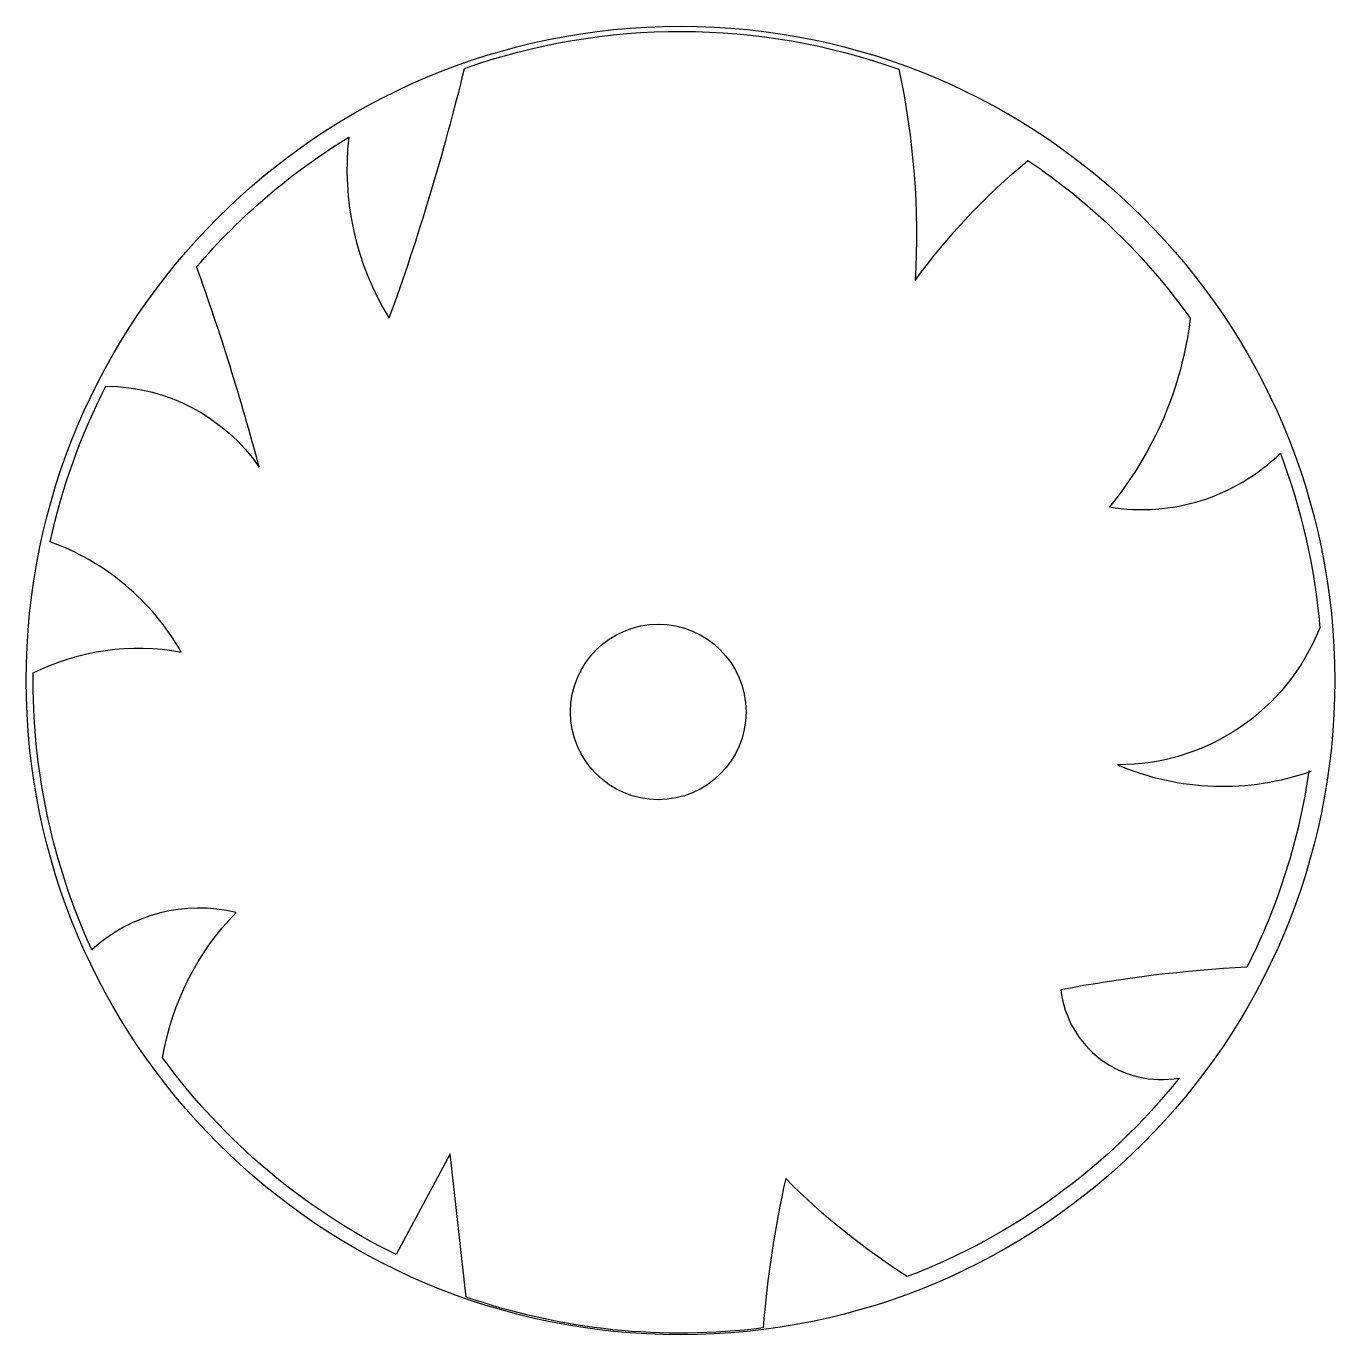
# Model space of a CAD drawing. Extents: x 5.721 to 6.366, y 6.649 to 7.294.
import ezdxf

# ---------------------------------------------------------------- set-up
doc = ezdxf.new("R2010")
doc.units = 0
doc.layers.get('0').update_dxf_attribs({"linetype": 'CONTINUOUS'})

msp = doc.modelspace()

# ---------------------------------------------------------------- linework, layer by layer
msp.add_lwpolyline([(6.35364, 6.92688, -0.081713), (6.32306, 6.82992, 0.034822), (6.23126, 6.81875, 0.431768), (6.28964, 6.77528, -0.134445), (6.15543, 6.67732, -0.054829), (6.09556, 6.72571, 0.035323), (6.08444, 6.65202, -0.115847), (5.93804, 6.66726), (5.93005, 6.73797), (5.90336, 6.68818, -0.120857), (5.78825, 6.78526, -0.152657), (5.82453, 6.85694, 0.250538), (5.75333, 6.83847, -0.110665), (5.72439, 6.97507, -0.16338), (5.79739, 6.9854, 0.179965), (5.73272, 7.03971, -0.064339), (5.76031, 7.1165, -0.245593), (5.83586, 7.07662, 0.021492), (5.80501, 7.17537, -0.078989), (5.88004, 7.23932, 0.167891), (5.9, 7.15, 0.027315), (5.93718, 7.27327, -0.172277), (6.15144, 7.27282, -0.066723), (6.15942, 7.16861, -0.06385), (6.21506, 7.2278, -0.091237), (6.29512, 7.15, -0.143439), (6.25521, 7.05695, 0.238083), (6.33954, 7.08341, -0.070015), (6.35898, 6.9974, -0.309248), (6.25921, 6.92979, 0.187625), (6.35499, 6.92669)], format="xyb")
msp.add_lwpolyline([(5.90212, 6.68587), (5.90212, 6.68587)])
for centre, radius in [((6.04368, 6.97135), 0.32273), ((6.03272, 6.95585), 0.04328)]:
    msp.add_circle(centre, radius)

doc.saveas('drawing.dxf')
